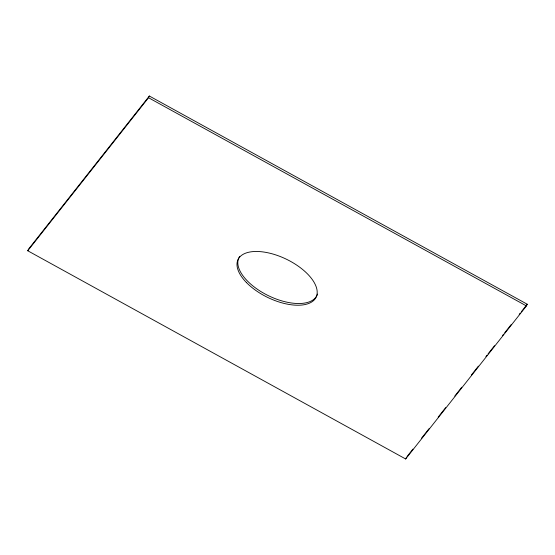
<?xml version="1.0" encoding="UTF-8"?>
<svg xmlns="http://www.w3.org/2000/svg" width="555" height="555" viewBox="0 0 555 555"><rect width="100%" height="100%" fill="white"/><g stroke="black" fill="none" stroke-linecap="round" stroke-linejoin="round"><path stroke-width="0.83" d="M27.75 250.77L28.569 249.07L149.344 96.022L527.25 304.23L526.431 305.93L405.656 458.978L27.75 250.77L148.525 97.722L149.344 96.022M405.656 458.978L406.204 457.84M407.009 456.598L412.92 449.113M421.502 438.228L429.022 428.71M438.145 417.145L445.658 407.62M454.788 396.055L461.76 387.217M471.424 374.972L478.403 366.127M485.916 356.608L486.992 355.249M488.067 353.882L494.505 345.723M502.559 335.518L503.635 334.159M504.703 332.799L511.148 324.633M519.196 314.435L520.271 313.075M521.346 311.709L527.25 304.23M148.525 97.722L526.431 305.93M317.495 294.074A43.339 21.277 25.8 0 1 268.551 295.753A43.339 21.277 25.8 0 1 239.725 256.361M246.399 282.488A43.339 21.277 25.8 0 0 314.789 299.284A43.339 21.277 25.8 0 0 270.077 253.274A43.339 21.277 25.8 0 0 246.399 282.488"/></g></svg>
